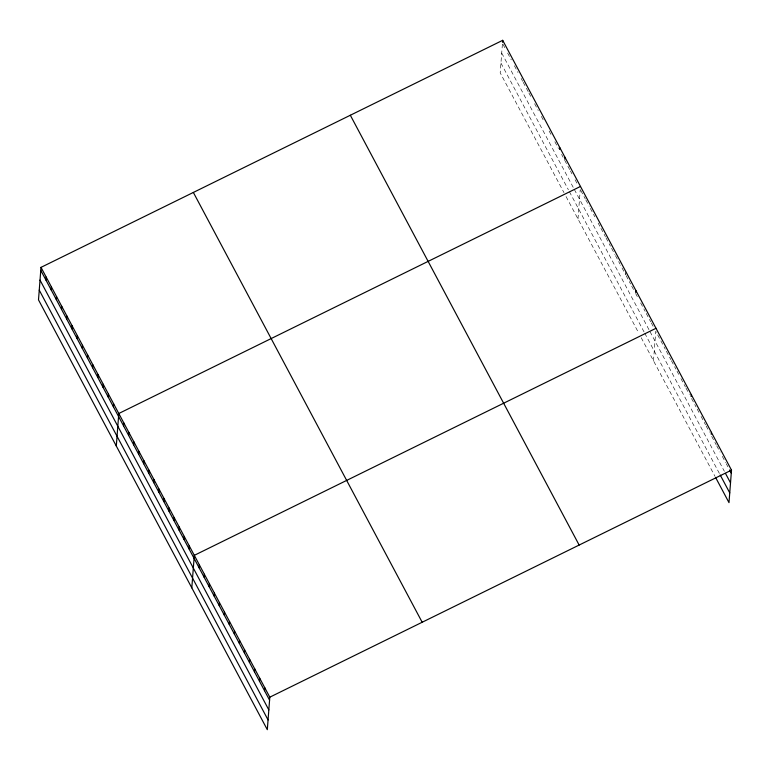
<?xml version="1.0" encoding="UTF-8"?>
<svg xmlns="http://www.w3.org/2000/svg" width="770" height="770" viewBox="0 0 770 770"><rect width="100%" height="100%" fill="white"/><g stroke="black" fill="none" stroke-linecap="round" stroke-linejoin="round"><path stroke-width="0.58" stroke-dasharray="3.85 2.89" d="M502.396 44.131L500.192 72.823L563.987 192.654M577.981 218.959L580.253 189.459M625.789 271.56L625.558 274.563L620.524 265.101M653.489 360.793L655.761 331.293L665.27 349.156M502.974 44.294L505.572 49.164M507.642 53.063L511.28 59.887M514.389 65.729L518.018 72.553M521.126 78.396L522.686 81.322M523.205 82.294L528.393 92.034M528.913 93.006L531.502 97.877M534.611 103.729L538.249 110.543M541.358 116.386L543.947 121.265M549.135 131.006L551.734 135.876M554.843 141.719L558.471 148.543M561.58 154.385L563.139 157.311M564.699 160.227L569.887 169.977M570.397 170.95L571.956 173.866M575.065 179.718L577.664 184.588M580.811 190.508L585.287 198.91M585.845 199.969L589.204 206.264M590.321 208.372L594.796 216.774M598.155 223.079L599.83 226.226M600.947 228.334L605.422 236.737M605.98 237.786L610.456 246.198M611.572 248.296L614.932 254.6M615.49 255.65L619.966 264.052M626.116 275.612L630.591 284.014M631.708 286.122L634.509 291.368M635.625 293.476L637.3 296.623M640.659 302.928L645.135 311.33M646.251 313.438L650.727 321.841M651.285 322.89L653.528 327.096M666.387 351.255L670.863 359.667M671.421 360.716L675.896 369.119M677.013 371.217L678.697 374.374M680.93 378.57L685.406 386.983M685.964 388.032L689.323 394.336M691.556 398.542L696.032 406.945M697.148 409.043L699.949 414.298M701.066 416.397L705.541 424.799M706.1 425.858L709.459 432.163M711.692 436.359L716.167 444.762M716.726 445.82L720.085 452.125M722.318 456.321L725.677 462.626M726.235 463.675L727.91 466.832M501.713 53.053L573.804 188.477M574.324 189.449L649.418 330.522M649.976 331.572L724.368 471.307M500.943 63.082L568.366 189.738M569.396 191.682L644.172 332.149M644.731 333.198L719.681 473.983M566.056 196.552L638.388 332.428M641.189 337.683L715.012 476.37"/><path stroke-width="1.16" d="M41.003 267.363L38.5 299.867L267.306 729.681L269.808 697.177L41.003 267.363L502.695 40.319L731.5 470.133L728.997 502.637L715.58 477.419M45.959 280.107L46.19 277.113M51.147 289.847L51.369 286.854M56.326 299.597L56.556 296.594M61.513 309.338L61.744 306.335M66.701 319.078L66.932 316.075M71.889 328.819L72.12 325.825M77.077 338.559L77.308 335.566M82.265 348.31L82.496 345.306M87.443 358.05L87.674 355.047M92.631 367.791L92.862 364.788M97.819 377.531L98.05 374.538M103.007 387.272L103.238 384.278M108.195 397.022L108.426 394.019M113.382 406.762L113.614 403.759M116.299 446.003L118.792 413.5L580.484 186.456M123.595 425.954L123.826 422.961M128.629 435.416L128.859 432.413M133.662 444.868L133.893 441.874M138.696 454.329L138.927 451.326M143.73 463.781L143.961 460.778M148.764 473.242L148.995 470.239M153.798 482.694L154.029 479.691M158.832 492.146L159.063 489.152M163.866 501.607L164.097 498.604M168.899 511.059L169.131 508.065M173.933 520.52L174.164 517.517M178.967 529.972L179.198 526.969M184.001 539.433L184.232 536.43M189.035 548.885L189.266 545.882M191.807 587.837L194.3 555.343L655.992 328.299M199.103 567.798L199.334 564.795M204.137 577.25L204.368 574.256M209.171 586.711L209.401 583.708M214.204 596.163L214.435 593.16M219.238 605.624L219.469 602.621M224.272 615.076L224.503 612.073M229.306 624.528L229.537 621.534M234.34 633.989L234.571 630.986M239.374 643.441L239.605 640.447M244.408 652.902L244.639 649.899M249.442 662.354L249.672 659.351M254.475 671.815L254.706 668.812M259.509 681.267L259.74 678.264M264.543 690.719L264.774 687.726M502.541 42.321L502.695 40.319M559.588 149.486L559.742 147.484M564.776 159.226L564.93 157.234M635.702 292.475L635.856 290.473M691.075 396.483L691.229 394.49M711.211 434.309L711.365 432.307M269.808 697.177L731.5 470.133M729.594 469.979L731.269 473.136M725.484 473.415L730.518 482.867M720.239 475.042L729.748 492.896M350.331 115.25L579.146 545.054M193.357 192.442L422.172 622.256M40.772 270.366L269.577 700.18M40.021 280.097L268.826 709.911M39.251 290.136L268.056 719.94"/></g></svg>
